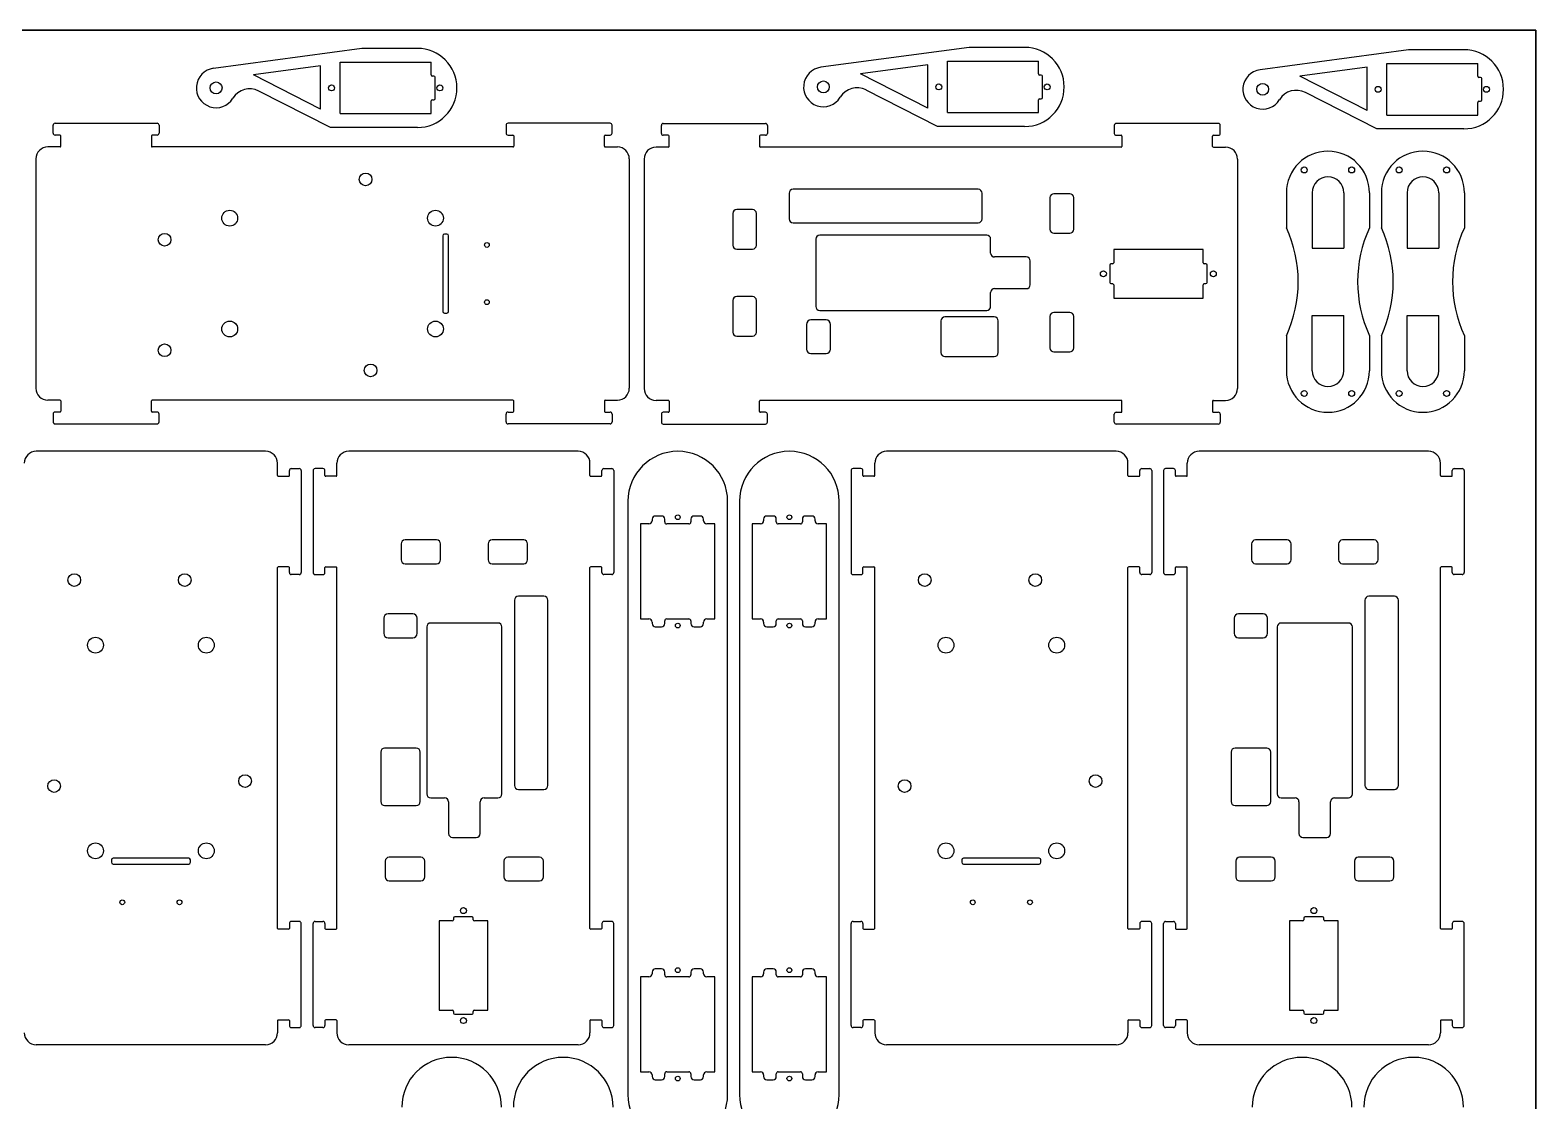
# Model space of a CAD drawing. Header units: millimetres. Extents: x 145 to 1025, y -83 to 357.
# Drawn here: x 644.6 to 1025.2, y 86.2 to 356.8 of the extents above; entities that cross this region are included whole.
import ezdxf

# ---------------------------------------------------------------- set-up
doc = ezdxf.new("R2010")
doc.units = ezdxf.units.MM
doc.layers.get('0').update_dxf_attribs({"lineweight": 35})
doc.layers.add('粗实线层', color=7, linetype='Continuous', lineweight=35)

msp = doc.modelspace()

# ---------------------------------------------------------------- linework, layer by layer
at = {"color": 7, "linetype": 'Continuous', "lineweight": 25}
for p, q in [((728.48, 352.23), (690.93, 347.18)), ((742.48, 352.23), (728.48, 352.23)), ((882, 352.48), (844.45, 347.44)), ((896, 352.48), (882, 352.48)), ((993.06, 351.88), (955.52, 346.83)), ((1007.06, 351.88), (993.06, 351.88)), ((717.98, 347.79), (701.02, 345.51)), ((717.98, 336.87), (717.98, 347.79)), ((722.98, 348.73), (745.98, 348.73)), ((722.98, 335.73), (722.98, 348.73)), ((745.98, 345.53), (745.98, 348.73)), ((871.5, 348.05), (854.54, 345.77)), ((871.5, 337.13), (871.5, 348.05)), ((876.5, 348.98), (899.5, 348.98)), ((876.5, 335.98), (876.5, 348.98)), ((899.5, 345.78), (899.5, 348.98)), ((982.56, 347.44), (965.6, 345.16)), ((982.56, 336.52), (982.56, 347.44)), ((987.56, 348.38), (1010.56, 348.38)), ((987.56, 335.38), (987.56, 348.38)), ((1010.56, 345.18), (1010.56, 348.38)), ((717.98, 336.87), (701.02, 345.51)), ((746.68, 345.23), (746.28, 345.23)), ((746.98, 339.53), (746.98, 344.93)), ((871.5, 337.13), (854.54, 345.77)), ((900.2, 345.48), (899.8, 345.48)), ((900.5, 339.78), (900.5, 345.18)), ((982.56, 336.52), (965.6, 345.16)), ((1011.26, 344.88), (1010.86, 344.88)), ((1011.56, 339.18), (1011.56, 344.58)), ((720.48, 332.23), (702.39, 341.45)), ((745.98, 335.73), (745.98, 338.93)), ((746.28, 339.23), (746.68, 339.23)), ((874, 332.48), (855.91, 341.7)), ((899.5, 335.98), (899.5, 339.18)), ((899.8, 339.48), (900.2, 339.48)), ((985.06, 331.88), (966.97, 341.1)), ((1010.86, 338.88), (1011.26, 338.88)), ((722.98, 335.73), (745.98, 335.73)), ((876.5, 335.98), (899.5, 335.98)), ((987.56, 335.38), (1010.56, 335.38)), ((1010.56, 335.38), (1010.56, 338.58)), ((650.4, 330.8), (650.4, 332.8)), ((650.9, 333.3), (676.7, 333.3)), ((677.2, 332.8), (677.2, 330.8)), ((742.48, 332.23), (720.48, 332.23)), ((764.9, 332.8), (764.9, 330.8)), ((791.2, 333.3), (765.4, 333.3)), ((791.7, 330.8), (791.7, 332.8)), ((804.16, 330.75), (804.16, 332.75)), ((804.66, 333.25), (830.46, 333.25)), ((830.96, 332.75), (830.96, 330.75)), ((896, 332.48), (874, 332.48)), ((918.66, 332.75), (918.66, 330.75)), ((944.96, 333.25), (919.16, 333.25)), ((945.46, 330.75), (945.46, 332.75)), ((1007.06, 331.88), (985.06, 331.88)), ((652.15, 330.3), (650.9, 330.3)), ((652.35, 327.5), (652.35, 330.1)), ((675.25, 330.1), (675.25, 327.5)), ((676.7, 330.3), (675.45, 330.3)), ((765.4, 330.3), (766.65, 330.3)), ((766.85, 330.1), (766.85, 327.5)), ((789.75, 327.5), (789.75, 330.1)), ((789.95, 330.3), (791.2, 330.3)), ((805.91, 330.25), (804.66, 330.25)), ((806.11, 327.45), (806.11, 330.05)), ((829.01, 330.05), (829.01, 327.45)), ((830.46, 330.25), (829.21, 330.25)), ((919.16, 330.25), (920.41, 330.25)), ((920.61, 330.05), (920.61, 327.45)), ((943.51, 327.45), (943.51, 330.05)), ((943.71, 330.25), (944.96, 330.25)), ((646.05, 324.3), (646.05, 266.3)), ((652.15, 327.3), (649.05, 327.3)), ((766.65, 327.3), (675.45, 327.3)), ((789.95, 327.3), (793.05, 327.3)), ((796.05, 324.3), (796.05, 266.3)), ((799.81, 324.25), (799.81, 266.25)), ((805.91, 327.25), (802.81, 327.25)), ((920.41, 327.25), (829.21, 327.25)), ((943.71, 327.25), (946.81, 327.25)), ((949.81, 324.25), (949.81, 266.25)), ((884.26, 316.61), (837.45, 316.61)), ((836.45, 315.61), (836.45, 309.14)), ((885.26, 309.14), (885.26, 315.61)), ((902.41, 314.49), (902.41, 306.49)), ((907.41, 315.49), (903.41, 315.49)), ((908.41, 306.49), (908.41, 314.49)), ((962.18, 315.74), (962.18, 306.88)), ((968.68, 315.74), (968.68, 301.74)), ((976.68, 315.74), (976.68, 301.74)), ((983.18, 315.74), (983.18, 306.88)), ((986.18, 315.74), (986.18, 306.88)), ((992.68, 315.74), (992.68, 301.74)), ((1000.68, 315.74), (1000.68, 301.74)), ((1007.18, 315.74), (1007.18, 306.88)), ((822.21, 310.49), (822.21, 302.49)), ((827.21, 311.49), (823.21, 311.49)), ((828.21, 302.49), (828.21, 310.49)), ((748.89, 304.85), (748.89, 285.75)), ((749.94, 305.3), (749.34, 305.3)), ((750.39, 285.75), (750.39, 304.85)), ((837.45, 308.14), (884.26, 308.14)), ((886.41, 304.99), (844.21, 304.99)), ((903.41, 305.49), (907.41, 305.49)), ((823.21, 301.49), (827.21, 301.49)), ((843.21, 303.99), (843.21, 286.99)), ((887.41, 300.49), (887.41, 303.99)), ((941.11, 301.4), (918.51, 301.4)), ((918.51, 301.4), (918.51, 298.05)), ((941.11, 298.05), (941.11, 301.4)), ((968.68, 301.74), (976.68, 301.74)), ((992.68, 301.74), (1000.68, 301.74)), ((896.41, 299.49), (888.41, 299.49)), ((897.41, 292.49), (897.41, 298.49)), ((917.51, 297.45), (917.51, 293.05)), ((918.21, 297.75), (917.81, 297.75)), ((941.81, 297.75), (941.41, 297.75)), ((942.11, 293.05), (942.11, 297.45)), ((827.21, 289.49), (823.21, 289.49)), ((887.41, 286.99), (887.41, 290.49)), ((888.41, 291.49), (896.41, 291.49)), ((917.81, 292.75), (918.21, 292.75)), ((918.51, 292.45), (918.51, 289.1)), ((941.11, 289.1), (941.11, 292.45)), ((941.41, 292.75), (941.81, 292.75)), ((822.21, 288.49), (822.21, 280.49)), ((828.21, 280.49), (828.21, 288.49)), ((844.21, 285.99), (886.41, 285.99)), ((918.51, 289.1), (941.11, 289.1)), ((749.34, 285.3), (749.94, 285.3)), ((840.86, 282.45), (840.86, 276.22)), ((845.82, 283.57), (841.98, 283.57)), ((846.94, 276.22), (846.94, 282.45)), ((874.84, 283.34), (874.84, 275.34)), ((888.34, 284.34), (875.84, 284.34)), ((889.34, 275.34), (889.34, 283.34)), ((902.41, 284.49), (902.41, 276.49)), ((907.41, 285.49), (903.41, 285.49)), ((908.41, 276.49), (908.41, 284.49)), ((968.68, 284.74), (976.68, 284.74)), ((968.68, 270.74), (968.68, 284.74)), ((976.68, 270.74), (976.68, 284.74)), ((992.68, 284.74), (1000.68, 284.74)), ((992.68, 270.74), (992.68, 284.74)), ((1000.68, 270.74), (1000.68, 284.74)), ((823.21, 279.49), (827.21, 279.49)), ((962.18, 279.6), (962.18, 270.74)), ((983.18, 279.6), (983.18, 270.74)), ((986.18, 279.6), (986.18, 270.74)), ((1007.18, 279.6), (1007.18, 270.74)), ((841.98, 275.1), (845.82, 275.1)), ((875.84, 274.34), (888.34, 274.34)), ((903.41, 275.49), (907.41, 275.49)), ((652.15, 263.3), (649.05, 263.3)), ((652.35, 263.1), (652.35, 260.5)), ((675.25, 260.5), (675.25, 263.1)), ((766.65, 263.3), (675.45, 263.3)), ((766.85, 260.5), (766.85, 263.1)), ((789.75, 263.1), (789.75, 260.5)), ((789.95, 263.3), (793.05, 263.3)), ((805.91, 263.25), (802.81, 263.25)), ((806.11, 263.05), (806.11, 260.45)), ((829.01, 260.45), (829.01, 263.05)), ((920.41, 263.25), (829.21, 263.25)), ((920.61, 260.45), (920.61, 263.05)), ((943.51, 263.05), (943.51, 260.45)), ((943.71, 263.25), (946.81, 263.25)), ((650.4, 259.8), (650.4, 257.8)), ((652.15, 260.3), (650.9, 260.3)), ((676.7, 260.3), (675.45, 260.3)), ((677.2, 257.8), (677.2, 259.8)), ((764.9, 257.8), (764.9, 259.8)), ((765.4, 260.3), (766.65, 260.3)), ((789.95, 260.3), (791.2, 260.3)), ((791.7, 259.8), (791.7, 257.8)), ((804.16, 259.75), (804.16, 257.75)), ((805.91, 260.25), (804.66, 260.25)), ((830.46, 260.25), (829.21, 260.25)), ((830.96, 257.75), (830.96, 259.75)), ((918.66, 257.75), (918.66, 259.75)), ((919.16, 260.25), (920.41, 260.25)), ((943.71, 260.25), (944.96, 260.25)), ((945.46, 259.75), (945.46, 257.75)), ((650.9, 257.3), (676.7, 257.3)), ((791.2, 257.3), (765.4, 257.3)), ((804.66, 257.25), (830.46, 257.25)), ((944.96, 257.25), (919.16, 257.25)), ((704.12, 250.37), (646.12, 250.37)), ((783.12, 250.37), (725.12, 250.37)), ((919.12, 250.37), (861.12, 250.37)), ((998.12, 250.37), (940.12, 250.37)), ((707.12, 244.27), (707.12, 247.37)), ((707.32, 244.07), (709.92, 244.07)), ((710.12, 244.27), (710.12, 245.52)), ((710.62, 246.02), (712.62, 246.02)), ((713.12, 245.52), (713.12, 219.72)), ((716.12, 245.52), (716.12, 219.72)), ((718.62, 246.02), (716.62, 246.02)), ((719.12, 244.27), (719.12, 245.52)), ((721.92, 244.07), (719.32, 244.07)), ((722.12, 244.27), (722.12, 247.37)), ((786.12, 244.27), (786.12, 247.37)), ((786.32, 244.07), (788.92, 244.07)), ((789.12, 244.27), (789.12, 245.52)), ((789.62, 246.02), (791.62, 246.02)), ((792.12, 245.52), (792.12, 219.72)), ((852.12, 245.52), (852.12, 219.72)), ((854.62, 246.02), (852.62, 246.02)), ((855.12, 244.27), (855.12, 245.52)), ((857.92, 244.07), (855.32, 244.07)), ((858.12, 244.27), (858.12, 247.37)), ((922.12, 244.27), (922.12, 247.37)), ((922.32, 244.07), (924.92, 244.07)), ((925.12, 244.27), (925.12, 245.52)), ((925.62, 246.02), (927.62, 246.02)), ((928.12, 245.52), (928.12, 219.72)), ((931.12, 245.52), (931.12, 219.72)), ((933.62, 246.02), (931.62, 246.02)), ((934.12, 244.27), (934.12, 245.52)), ((936.92, 244.07), (934.32, 244.07)), ((937.12, 244.27), (937.12, 247.37)), ((1001.12, 244.27), (1001.12, 247.37)), ((1001.32, 244.07), (1003.92, 244.07)), ((1004.12, 244.27), (1004.12, 245.52)), ((1004.62, 246.02), (1006.62, 246.02)), ((1007.12, 245.52), (1007.12, 219.72)), ((795.72, 237.77), (795.72, 87.77)), ((820.92, 87.77), (820.92, 237.77)), ((823.92, 237.77), (823.92, 87.77)), ((849.12, 87.77), (849.12, 237.77)), ((801.82, 233.22), (801.82, 232.82)), ((804.22, 234.02), (802.62, 234.02)), ((805.02, 232.52), (805.02, 233.22)), ((811.62, 233.22), (811.62, 232.52)), ((814.02, 234.02), (812.42, 234.02)), ((814.82, 232.82), (814.82, 233.22)), ((830.02, 233.22), (830.02, 232.82)), ((832.42, 234.02), (830.82, 234.02)), ((833.22, 232.52), (833.22, 233.22)), ((839.82, 233.22), (839.82, 232.52)), ((842.22, 234.02), (840.62, 234.02)), ((843.02, 232.82), (843.02, 233.22)), ((801.02, 232.02), (798.92, 232.02)), ((798.92, 232.02), (798.92, 208.02)), ((811.12, 232.02), (805.52, 232.02)), ((817.72, 232.02), (815.62, 232.02)), ((817.72, 208.02), (817.72, 232.02)), ((829.22, 232.02), (827.12, 232.02)), ((827.12, 232.02), (827.12, 208.02)), ((839.32, 232.02), (833.72, 232.02)), ((845.92, 232.02), (843.82, 232.02)), ((845.92, 208.02), (845.92, 232.02)), ((738.36, 226.97), (738.36, 222.97)), ((747.36, 227.97), (739.36, 227.97)), ((748.36, 222.97), (748.36, 226.97)), ((760.36, 226.97), (760.36, 222.97)), ((769.36, 227.97), (761.36, 227.97)), ((770.36, 222.97), (770.36, 226.97)), ((953.36, 226.97), (953.36, 222.97)), ((962.36, 227.97), (954.36, 227.97)), ((963.36, 222.97), (963.36, 226.97)), ((975.36, 226.97), (975.36, 222.97)), ((984.36, 227.97), (976.36, 227.97)), ((985.36, 222.97), (985.36, 226.97)), ((707.12, 129.77), (707.12, 220.97)), ((709.92, 221.17), (707.32, 221.17)), ((710.12, 219.72), (710.12, 220.97)), ((719.12, 219.72), (719.12, 220.97)), ((719.32, 221.17), (721.92, 221.17)), ((722.12, 129.77), (722.12, 220.97)), ((739.36, 221.97), (747.36, 221.97)), ((761.36, 221.97), (769.36, 221.97)), ((786.12, 129.77), (786.12, 220.97)), ((788.92, 221.17), (786.32, 221.17)), ((789.12, 219.72), (789.12, 220.97)), ((855.12, 219.72), (855.12, 220.97)), ((855.32, 221.17), (857.92, 221.17)), ((858.12, 129.77), (858.12, 220.97)), ((922.12, 129.77), (922.12, 220.97)), ((924.92, 221.17), (922.32, 221.17)), ((925.12, 219.72), (925.12, 220.97)), ((934.12, 219.72), (934.12, 220.97)), ((934.32, 221.17), (936.92, 221.17)), ((937.12, 129.77), (937.12, 220.97)), ((954.36, 221.97), (962.36, 221.97)), ((976.36, 221.97), (984.36, 221.97)), ((1001.12, 129.77), (1001.12, 220.97)), ((1003.92, 221.17), (1001.32, 221.17)), ((1004.12, 219.72), (1004.12, 220.97)), ((712.62, 219.22), (710.62, 219.22)), ((716.62, 219.22), (718.62, 219.22)), ((791.62, 219.22), (789.62, 219.22)), ((852.62, 219.22), (854.62, 219.22)), ((927.62, 219.22), (925.62, 219.22)), ((931.62, 219.22), (933.62, 219.22)), ((1006.62, 219.22), (1004.62, 219.22)), ((774.48, 213.73), (768.01, 213.73)), ((989.48, 213.73), (983.01, 213.73)), ((767.01, 212.73), (767.01, 165.92)), ((775.48, 165.92), (775.48, 212.73)), ((982.01, 212.73), (982.01, 165.92)), ((990.48, 165.92), (990.48, 212.73)), ((733.97, 208.2), (733.97, 204.37)), ((741.31, 209.32), (735.09, 209.32)), ((742.44, 204.37), (742.44, 208.2)), ((744.86, 205.97), (744.86, 163.77)), ((762.86, 206.97), (745.86, 206.97)), ((763.86, 163.77), (763.86, 205.97)), ((798.92, 208.02), (801.02, 208.02)), ((801.82, 207.22), (801.82, 206.82)), ((802.62, 206.02), (804.22, 206.02)), ((805.02, 206.82), (805.02, 207.52)), ((805.52, 208.02), (811.12, 208.02)), ((811.62, 207.52), (811.62, 206.82)), ((812.42, 206.02), (814.02, 206.02)), ((814.82, 206.82), (814.82, 207.22)), ((815.62, 208.02), (817.72, 208.02)), ((827.12, 208.02), (829.22, 208.02)), ((830.02, 207.22), (830.02, 206.82)), ((830.82, 206.02), (832.42, 206.02)), ((833.22, 206.82), (833.22, 207.52)), ((833.72, 208.02), (839.32, 208.02)), ((839.82, 207.52), (839.82, 206.82)), ((840.62, 206.02), (842.22, 206.02)), ((843.02, 206.82), (843.02, 207.22)), ((843.82, 208.02), (845.92, 208.02)), ((948.97, 208.2), (948.97, 204.37)), ((956.31, 209.32), (950.09, 209.32)), ((957.44, 204.37), (957.44, 208.2)), ((959.86, 205.97), (959.86, 163.77)), ((977.86, 206.97), (960.86, 206.97)), ((978.86, 163.77), (978.86, 205.97)), ((735.09, 203.24), (741.31, 203.24)), ((950.09, 203.24), (956.31, 203.24)), ((742.21, 175.34), (734.21, 175.34)), ((957.21, 175.34), (949.21, 175.34)), ((733.21, 174.34), (733.21, 161.84)), ((743.21, 161.84), (743.21, 174.34)), ((948.21, 174.34), (948.21, 161.84)), ((958.21, 161.84), (958.21, 174.34)), ((768.01, 164.92), (774.48, 164.92)), ((983.01, 164.92), (989.48, 164.92)), ((734.21, 160.84), (742.21, 160.84)), ((745.86, 162.77), (749.36, 162.77)), ((750.36, 161.77), (750.36, 153.77)), ((758.36, 153.77), (758.36, 161.77)), ((759.36, 162.77), (762.86, 162.77)), ((949.21, 160.84), (957.21, 160.84)), ((960.86, 162.77), (964.36, 162.77)), ((965.36, 161.77), (965.36, 153.77)), ((973.36, 153.77), (973.36, 161.77)), ((974.36, 162.77), (977.86, 162.77)), ((751.36, 152.77), (757.36, 152.77)), ((966.36, 152.77), (972.36, 152.77)), ((665.12, 147.08), (665.12, 146.48)), ((684.67, 147.53), (665.57, 147.53)), ((665.57, 146.03), (684.67, 146.03)), ((685.12, 146.48), (685.12, 147.08)), ((734.36, 146.77), (734.36, 142.77)), ((743.36, 147.77), (735.36, 147.77)), ((744.36, 142.77), (744.36, 146.77)), ((764.36, 146.77), (764.36, 142.77)), ((773.36, 147.77), (765.36, 147.77)), ((774.36, 142.77), (774.36, 146.77)), ((880.12, 147.08), (880.12, 146.48)), ((899.67, 147.53), (880.57, 147.53)), ((880.57, 146.03), (899.67, 146.03)), ((900.12, 146.48), (900.12, 147.08)), ((949.36, 146.77), (949.36, 142.77)), ((958.36, 147.77), (950.36, 147.77)), ((959.36, 142.77), (959.36, 146.77)), ((979.36, 146.77), (979.36, 142.77)), ((988.36, 147.77), (980.36, 147.77)), ((989.36, 142.77), (989.36, 146.77)), ((735.36, 141.77), (743.36, 141.77)), ((765.36, 141.77), (773.36, 141.77)), ((950.36, 141.77), (958.36, 141.77)), ((980.36, 141.77), (988.36, 141.77)), ((709.92, 129.57), (707.32, 129.57)), ((710.12, 131.02), (710.12, 129.77)), ((712.62, 131.52), (710.62, 131.52)), ((713.12, 105.22), (713.12, 131.02)), ((716.12, 105.22), (716.12, 131.02)), ((716.62, 131.52), (718.62, 131.52)), ((719.12, 131.02), (719.12, 129.77)), ((719.32, 129.57), (721.92, 129.57)), ((747.97, 131.67), (747.97, 109.07)), ((751.32, 131.67), (747.97, 131.67)), ((751.62, 132.37), (751.62, 131.97)), ((756.32, 132.67), (751.92, 132.67)), ((756.62, 131.97), (756.62, 132.37)), ((760.27, 131.67), (756.92, 131.67)), ((760.27, 109.07), (760.27, 131.67)), ((788.92, 129.57), (786.32, 129.57)), ((789.12, 131.02), (789.12, 129.77)), ((791.62, 131.52), (789.62, 131.52)), ((792.12, 105.22), (792.12, 131.02)), ((852.12, 105.22), (852.12, 131.02)), ((852.62, 131.52), (854.62, 131.52)), ((855.12, 131.02), (855.12, 129.77)), ((855.32, 129.57), (857.92, 129.57)), ((924.92, 129.57), (922.32, 129.57)), ((925.12, 131.02), (925.12, 129.77)), ((927.62, 131.52), (925.62, 131.52)), ((928.12, 105.22), (928.12, 131.02)), ((931.12, 105.22), (931.12, 131.02)), ((931.62, 131.52), (933.62, 131.52)), ((934.12, 131.02), (934.12, 129.77)), ((934.32, 129.57), (936.92, 129.57)), ((962.97, 131.67), (962.97, 109.07)), ((966.32, 131.67), (962.97, 131.67)), ((966.62, 132.37), (966.62, 131.97)), ((971.32, 132.67), (966.92, 132.67)), ((971.62, 131.97), (971.62, 132.37)), ((975.27, 131.67), (971.92, 131.67)), ((975.27, 109.07), (975.27, 131.67)), ((1003.92, 129.57), (1001.32, 129.57)), ((1004.12, 131.02), (1004.12, 129.77)), ((1006.62, 131.52), (1004.62, 131.52)), ((1007.12, 105.22), (1007.12, 131.02)), ((801.82, 118.72), (801.82, 118.32)), ((804.22, 119.52), (802.62, 119.52)), ((805.02, 118.02), (805.02, 118.72)), ((811.62, 118.72), (811.62, 118.02)), ((814.02, 119.52), (812.42, 119.52)), ((814.82, 118.32), (814.82, 118.72)), ((830.02, 118.72), (830.02, 118.32)), ((832.42, 119.52), (830.82, 119.52)), ((833.22, 118.02), (833.22, 118.72)), ((839.82, 118.72), (839.82, 118.02)), ((842.22, 119.52), (840.62, 119.52)), ((843.02, 118.32), (843.02, 118.72)), ((801.02, 117.52), (798.92, 117.52)), ((798.92, 117.52), (798.92, 93.52)), ((811.12, 117.52), (805.52, 117.52)), ((817.72, 117.52), (815.62, 117.52)), ((817.72, 93.52), (817.72, 117.52)), ((829.22, 117.52), (827.12, 117.52)), ((827.12, 117.52), (827.12, 93.52)), ((839.32, 117.52), (833.72, 117.52)), ((845.92, 117.52), (843.82, 117.52)), ((845.92, 93.52), (845.92, 117.52)), ((707.32, 106.67), (709.92, 106.67)), ((721.92, 106.67), (719.32, 106.67)), ((747.97, 109.07), (751.32, 109.07)), ((751.62, 108.77), (751.62, 108.37)), ((751.92, 108.07), (756.32, 108.07)), ((756.62, 108.37), (756.62, 108.77)), ((756.92, 109.07), (760.27, 109.07)), ((786.32, 106.67), (788.92, 106.67)), ((857.92, 106.67), (855.32, 106.67)), ((922.32, 106.67), (924.92, 106.67)), ((936.92, 106.67), (934.32, 106.67)), ((962.97, 109.07), (966.32, 109.07)), ((966.62, 108.77), (966.62, 108.37)), ((966.92, 108.07), (971.32, 108.07)), ((971.62, 108.37), (971.62, 108.77)), ((971.92, 109.07), (975.27, 109.07)), ((1001.32, 106.67), (1003.92, 106.67)), ((707.12, 106.47), (707.12, 103.37)), ((710.12, 106.47), (710.12, 105.22)), ((710.62, 104.72), (712.62, 104.72)), ((718.62, 104.72), (716.62, 104.72)), ((719.12, 106.47), (719.12, 105.22)), ((722.12, 106.47), (722.12, 103.37)), ((786.12, 106.47), (786.12, 103.37)), ((789.12, 106.47), (789.12, 105.22)), ((789.62, 104.72), (791.62, 104.72)), ((854.62, 104.72), (852.62, 104.72)), ((855.12, 106.47), (855.12, 105.22)), ((858.12, 106.47), (858.12, 103.37)), ((922.12, 106.47), (922.12, 103.37)), ((925.12, 106.47), (925.12, 105.22)), ((925.62, 104.72), (927.62, 104.72)), ((933.62, 104.72), (931.62, 104.72)), ((934.12, 106.47), (934.12, 105.22)), ((937.12, 106.47), (937.12, 103.37)), ((1001.12, 106.47), (1001.12, 103.37)), ((1004.12, 106.47), (1004.12, 105.22)), ((1004.62, 104.72), (1006.62, 104.72)), ((704.12, 100.37), (646.12, 100.37)), ((783.12, 100.37), (725.12, 100.37)), ((919.12, 100.37), (861.12, 100.37)), ((998.12, 100.37), (940.12, 100.37)), ((798.92, 93.52), (801.02, 93.52)), ((801.82, 92.72), (801.82, 92.32)), ((802.62, 91.52), (804.22, 91.52)), ((805.02, 92.32), (805.02, 93.02)), ((805.52, 93.52), (811.12, 93.52)), ((811.62, 93.02), (811.62, 92.32)), ((812.42, 91.52), (814.02, 91.52)), ((814.82, 92.32), (814.82, 92.72)), ((815.62, 93.52), (817.72, 93.52)), ((827.12, 93.52), (829.22, 93.52)), ((830.02, 92.72), (830.02, 92.32)), ((830.82, 91.52), (832.42, 91.52)), ((833.22, 92.32), (833.22, 93.02)), ((833.72, 93.52), (839.32, 93.52)), ((839.82, 93.02), (839.82, 92.32)), ((840.62, 91.52), (842.22, 91.52)), ((843.02, 92.32), (843.02, 92.72)), ((843.82, 93.52), (845.92, 93.52))]:
    msp.add_line(p, q, dxfattribs=at)
for centre, radius in [((691.6, 342.23), 1.5), ((720.78, 342.23), 0.75), ((748.18, 342.23), 0.75), ((845.12, 342.48), 1.5), ((874.3, 342.48), 0.75), ((901.7, 342.48), 0.75), ((956.18, 341.88), 1.5), ((985.36, 341.88), 0.75), ((1012.76, 341.88), 0.75), ((729.39, 319.1), 1.6), ((966.68, 321.49), 0.75), ((978.68, 321.49), 0.75), ((990.68, 321.49), 0.75), ((1002.68, 321.49), 0.75), ((695.05, 309.3), 2), ((747.05, 309.3), 2), ((678.59, 303.86), 1.6), ((760.05, 302.53), 0.6), ((915.91, 295.25), 0.75), ((943.71, 295.25), 0.75), ((760.05, 288.07), 0.6), ((695.05, 281.3), 2), ((747.05, 281.3), 2), ((678.59, 275.92), 1.6), ((730.66, 270.84), 1.6), ((966.68, 264.99), 0.75), ((978.68, 264.99), 0.75), ((990.68, 264.99), 0.75), ((1002.68, 264.99), 0.75), ((808.32, 233.72), 0.6), ((836.52, 233.72), 0.6), ((655.74, 217.83), 1.6), ((683.68, 217.83), 1.6), ((870.74, 217.83), 1.6), ((898.68, 217.83), 1.6), ((808.32, 206.32), 0.6), ((836.52, 206.32), 0.6), ((661.12, 201.37), 2), ((689.12, 201.37), 2), ((876.12, 201.37), 2), ((904.12, 201.37), 2), ((698.92, 167.03), 1.6), ((913.92, 167.03), 1.6), ((650.66, 165.76), 1.6), ((865.66, 165.76), 1.6), ((661.12, 149.37), 2), ((689.12, 149.37), 2), ((876.12, 149.37), 2), ((904.12, 149.37), 2), ((667.89, 136.37), 0.6), ((682.35, 136.37), 0.6), ((754.12, 134.27), 0.75), ((882.89, 136.37), 0.6), ((897.35, 136.37), 0.6), ((969.12, 134.27), 0.75), ((808.32, 119.22), 0.6), ((836.52, 119.22), 0.6), ((754.12, 106.47), 0.75), ((969.12, 106.47), 0.75), ((808.32, 91.82), 0.6), ((836.52, 91.82), 0.6)]:
    msp.add_circle(centre, radius, dxfattribs=at)
for centre, radius, start, end in [((742.48, 342.23), 10, 270, 90), ((896, 342.48), 10, 270, 90), ((1007.06, 341.88), 10, 270, 90), ((691.6, 342.23), 5, 97.6522, 328.4182), ((845.12, 342.48), 5, 97.6522, 328.4182), ((956.18, 341.88), 5, 97.6522, 328.4182), ((746.28, 345.53), 0.3, 180, 270), ((746.68, 344.93), 0.3, 0, 90), ((899.8, 345.78), 0.3, 180, 270), ((900.2, 345.18), 0.3, 0, 90), ((1010.86, 345.18), 0.3, 180, 270), ((1011.26, 344.58), 0.3, 0, 90), ((700.12, 336.99), 5, 63, 148.4182), ((746.28, 338.93), 0.3, 90, 180), ((746.68, 339.53), 0.3, 270, 0), ((853.64, 337.25), 5, 63, 148.4182), ((899.8, 339.18), 0.3, 90, 180), ((900.2, 339.78), 0.3, 270, 0), ((964.7, 336.64), 5, 63, 148.4182), ((1010.86, 338.58), 0.3, 90, 180), ((1011.26, 339.18), 0.3, 270, 0), ((650.9, 332.8), 0.5, 90, 180), ((676.7, 332.8), 0.5, 0, 90), ((765.4, 332.8), 0.5, 90, 180), ((791.2, 332.8), 0.5, 0, 90), ((804.66, 332.75), 0.5, 90, 180), ((830.46, 332.75), 0.5, 0, 90), ((919.16, 332.75), 0.5, 90, 180), ((944.96, 332.75), 0.5, 0, 90), ((650.9, 330.8), 0.5, 180, 270), ((652.15, 330.1), 0.2, 0, 90), ((652.15, 327.5), 0.2, 270, 360), ((675.45, 330.1), 0.2, 90, 180), ((675.45, 327.5), 0.2, 180, 270), ((676.7, 330.8), 0.5, 270, 0), ((765.4, 330.8), 0.5, 180, 270), ((766.65, 330.1), 0.2, 0, 90), ((766.65, 327.5), 0.2, 270, 0), ((789.95, 330.1), 0.2, 90, 180), ((789.95, 327.5), 0.2, 180, 270), ((791.2, 330.8), 0.5, 270, 0), ((804.66, 330.75), 0.5, 180, 270), ((805.91, 330.05), 0.2, 0, 90), ((805.91, 327.45), 0.2, 270, 360), ((829.21, 330.05), 0.2, 90, 180), ((829.21, 327.45), 0.2, 180, 270), ((830.46, 330.75), 0.5, 270, 360), ((919.16, 330.75), 0.5, 180, 270), ((920.41, 330.05), 0.2, 360, 90), ((920.41, 327.45), 0.2, 270, 0), ((943.71, 330.05), 0.2, 90, 180), ((943.71, 327.45), 0.2, 180, 270), ((944.96, 330.75), 0.5, 270, 0), ((649.05, 324.3), 3, 90, 180), ((793.05, 324.3), 3, 0, 90), ((802.81, 324.25), 3, 90, 180), ((946.81, 324.25), 3, 0, 90), ((972.68, 315.74), 10.5, 0, 180), ((996.68, 315.74), 10.5, 360, 180), ((837.45, 315.61), 1, 90, 180), ((884.26, 315.61), 1, 0, 90), ((972.68, 315.74), 4, 360, 180), ((996.68, 315.74), 4, 360, 180), ((903.41, 314.49), 1, 90, 180), ((907.41, 314.49), 1, 360, 90), ((823.21, 310.49), 1, 90, 180), ((827.21, 310.49), 1, 0, 90), ((837.45, 309.14), 1, 180, 270), ((884.26, 309.14), 1, 270, 0), ((749.34, 304.85), 0.45, 90, 180), ((749.94, 304.85), 0.45, 0, 90), ((844.21, 303.99), 1, 90, 180), ((886.41, 303.99), 1, 0, 90), ((903.41, 306.49), 1, 180, 270), ((907.41, 306.49), 1, 270, 0), ((932.68, 293.24), 32.5, 335.1884, 24.8116), ((1012.68, 293.24), 32.5, 155.1884, 204.8116), ((956.68, 293.24), 32.5, 335.1884, 24.8116), ((1036.68, 293.24), 32.5, 155.1884, 204.8116), ((823.21, 302.49), 1, 180, 270), ((827.21, 302.49), 1, 270, 0), ((888.41, 300.49), 1, 180, 270), ((896.41, 298.49), 1, 0, 90), ((917.81, 297.45), 0.3, 90, 180), ((918.21, 298.05), 0.3, 270, 0), ((941.41, 298.05), 0.3, 180, 270), ((941.81, 297.45), 0.3, 0, 90), ((823.21, 288.49), 1, 90, 180), ((827.21, 288.49), 1, 0, 90), ((888.41, 290.49), 1, 90, 180), ((896.41, 292.49), 1, 270, 0), ((917.81, 293.05), 0.3, 180, 270), ((918.21, 292.45), 0.3, 0, 90), ((941.41, 292.45), 0.3, 90, 180), ((941.81, 293.05), 0.3, 270, 0), ((749.34, 285.75), 0.45, 180, 270), ((749.94, 285.75), 0.45, 270, 0), ((844.21, 286.99), 1, 180, 270), ((886.41, 286.99), 1, 270, 0), ((841.98, 282.45), 1.12, 90, 180), ((845.82, 282.45), 1.12, 0, 90), ((875.84, 283.34), 1, 90, 180), ((888.34, 283.34), 1, 0, 90), ((903.41, 284.49), 1, 90, 180), ((907.41, 284.49), 1, 360, 90), ((823.21, 280.49), 1, 180, 270), ((827.21, 280.49), 1, 270, 0), ((841.98, 276.22), 1.12, 180, 270), ((845.82, 276.22), 1.12, 270, 360), ((875.84, 275.34), 1, 180, 270), ((888.34, 275.34), 1, 270, 0), ((903.41, 276.49), 1, 180, 270), ((907.41, 276.49), 1, 270, 0), ((972.68, 270.74), 10.5, 180, 0), ((972.68, 270.74), 4, 180, 0), ((996.68, 270.74), 10.5, 180, 0), ((996.68, 270.74), 4, 180, 0), ((649.05, 266.3), 3, 180, 270), ((652.15, 263.1), 0.2, 0, 90), ((675.45, 263.1), 0.2, 90, 180), ((766.65, 263.1), 0.2, 0, 90), ((789.95, 263.1), 0.2, 90, 180), ((793.05, 266.3), 3, 270, 0), ((802.81, 266.25), 3, 180, 270), ((805.91, 263.05), 0.2, 0, 90), ((829.21, 263.05), 0.2, 90, 180), ((920.41, 263.05), 0.2, 0, 90), ((943.71, 263.05), 0.2, 90, 180), ((946.81, 266.25), 3, 270, 0), ((650.9, 259.8), 0.5, 90, 180), ((652.15, 260.5), 0.2, 270, 0), ((675.45, 260.5), 0.2, 180, 270), ((676.7, 259.8), 0.5, 0, 90), ((765.4, 259.8), 0.5, 90, 180), ((766.65, 260.5), 0.2, 270, 0), ((789.95, 260.5), 0.2, 180, 270), ((791.2, 259.8), 0.5, 0, 90), ((804.66, 259.75), 0.5, 90, 180), ((805.91, 260.45), 0.2, 270, 0), ((829.21, 260.45), 0.2, 180, 270), ((830.46, 259.75), 0.5, 0, 90), ((919.16, 259.75), 0.5, 90, 180), ((920.41, 260.45), 0.2, 270, 0), ((943.71, 260.45), 0.2, 180, 270), ((944.96, 259.75), 0.5, 0, 90), ((650.9, 257.8), 0.5, 180, 270), ((676.7, 257.8), 0.5, 270, 360), ((765.4, 257.8), 0.5, 180, 270), ((791.2, 257.8), 0.5, 270, 0), ((804.66, 257.75), 0.5, 180, 270), ((830.46, 257.75), 0.5, 270, 0), ((919.16, 257.75), 0.5, 180, 270), ((944.96, 257.75), 0.5, 270, 0), ((646.12, 247.37), 3, 90, 180), ((704.12, 247.37), 3, 0, 90), ((725.12, 247.37), 3, 90, 180), ((783.12, 247.37), 3, 360, 90), ((808.32, 237.77), 12.6, 0, 180), ((836.52, 237.77), 12.6, 0, 180), ((861.12, 247.37), 3, 90, 180), ((919.12, 247.37), 3, 0, 90), ((940.12, 247.37), 3, 90, 180), ((998.12, 247.37), 3, 0, 90), ((707.32, 244.27), 0.2, 180, 270), ((709.92, 244.27), 0.2, 270, 0), ((710.62, 245.52), 0.5, 90, 180), ((712.62, 245.52), 0.5, 0, 90), ((716.62, 245.52), 0.5, 90, 180), ((718.62, 245.52), 0.5, 0, 90), ((719.32, 244.27), 0.2, 180, 270), ((721.92, 244.27), 0.2, 270, 0), ((786.32, 244.27), 0.2, 180, 270), ((788.92, 244.27), 0.2, 270, 0), ((789.62, 245.52), 0.5, 90, 180), ((791.62, 245.52), 0.5, 360, 90), ((852.62, 245.52), 0.5, 90, 180), ((854.62, 245.52), 0.5, 0, 90), ((855.32, 244.27), 0.2, 180, 270), ((857.92, 244.27), 0.2, 270, 0), ((922.32, 244.27), 0.2, 180, 270), ((924.92, 244.27), 0.2, 270, 0), ((925.62, 245.52), 0.5, 90, 180), ((927.62, 245.52), 0.5, 0, 90), ((931.62, 245.52), 0.5, 90, 180), ((933.62, 245.52), 0.5, 0, 90), ((934.32, 244.27), 0.2, 180, 270), ((936.92, 244.27), 0.2, 270, 360), ((1001.32, 244.27), 0.2, 180, 270), ((1003.92, 244.27), 0.2, 270, 0), ((1004.62, 245.52), 0.5, 90, 180), ((1006.62, 245.52), 0.5, 0, 90), ((801.02, 232.82), 0.8, 270, 0), ((802.62, 233.22), 0.8, 90, 180), ((804.22, 233.22), 0.8, 360, 90), ((805.52, 232.52), 0.5, 180, 270), ((811.12, 232.52), 0.5, 270, 360), ((812.42, 233.22), 0.8, 90, 180), ((814.02, 233.22), 0.8, 360, 90), ((815.62, 232.82), 0.8, 180, 270), ((829.22, 232.82), 0.8, 270, 0), ((830.82, 233.22), 0.8, 90, 180), ((832.42, 233.22), 0.8, 360, 90), ((833.72, 232.52), 0.5, 180, 270), ((839.32, 232.52), 0.5, 270, 360), ((840.62, 233.22), 0.8, 90, 180), ((842.22, 233.22), 0.8, 360, 90), ((843.82, 232.82), 0.8, 180, 270), ((739.36, 226.97), 1, 90, 180), ((747.36, 226.97), 1, 360, 90), ((761.36, 226.97), 1, 90, 180), ((769.36, 226.97), 1, 0, 90), ((954.36, 226.97), 1, 90, 180), ((962.36, 226.97), 1, 360, 90), ((976.36, 226.97), 1, 90, 180), ((984.36, 226.97), 1, 360, 90), ((707.32, 220.97), 0.2, 90, 180), ((709.92, 220.97), 0.2, 0, 90), ((719.32, 220.97), 0.2, 90, 180), ((721.92, 220.97), 0.2, 0, 90), ((739.36, 222.97), 1, 180, 270), ((747.36, 222.97), 1, 270, 360), ((761.36, 222.97), 1, 180, 270), ((769.36, 222.97), 1, 270, 0), ((786.32, 220.97), 0.2, 90, 180), ((788.92, 220.97), 0.2, 360, 90), ((855.32, 220.97), 0.2, 90, 180), ((857.92, 220.97), 0.2, 0, 90), ((922.32, 220.97), 0.2, 90, 180), ((924.92, 220.97), 0.2, 0, 90), ((934.32, 220.97), 0.2, 90, 180), ((936.92, 220.97), 0.2, 0, 90), ((954.36, 222.97), 1, 180, 270), ((962.36, 222.97), 1, 270, 360), ((976.36, 222.97), 1, 180, 270), ((984.36, 222.97), 1, 270, 0), ((1001.32, 220.97), 0.2, 90, 180), ((1003.92, 220.97), 0.2, 0, 90), ((710.62, 219.72), 0.5, 180, 270), ((712.62, 219.72), 0.5, 270, 0), ((716.62, 219.72), 0.5, 180, 270), ((718.62, 219.72), 0.5, 270, 0), ((789.62, 219.72), 0.5, 180, 270), ((791.62, 219.72), 0.5, 270, 360), ((852.62, 219.72), 0.5, 180, 270), ((854.62, 219.72), 0.5, 270, 0), ((925.62, 219.72), 0.5, 180, 270), ((927.62, 219.72), 0.5, 270, 0), ((931.62, 219.72), 0.5, 180, 270), ((933.62, 219.72), 0.5, 270, 0), ((1004.62, 219.72), 0.5, 180, 270), ((1006.62, 219.72), 0.5, 270, 0), ((768.01, 212.73), 1, 90, 180), ((774.48, 212.73), 1, 0, 90), ((983.01, 212.73), 1, 90, 180), ((989.48, 212.73), 1, 0, 90), ((735.09, 208.2), 1.12, 90, 180), ((741.31, 208.2), 1.12, 0, 90), ((745.86, 205.97), 1, 90, 180), ((762.86, 205.97), 1, 360, 90), ((801.02, 207.22), 0.8, 360, 90), ((802.62, 206.82), 0.8, 180, 270), ((804.22, 206.82), 0.8, 270, 360), ((805.52, 207.52), 0.5, 90, 180), ((811.12, 207.52), 0.5, 0, 90), ((812.42, 206.82), 0.8, 180, 270), ((814.02, 206.82), 0.8, 270, 360), ((815.62, 207.22), 0.8, 90, 180), ((829.22, 207.22), 0.8, 0, 90), ((830.82, 206.82), 0.8, 180, 270), ((832.42, 206.82), 0.8, 270, 0), ((833.72, 207.52), 0.5, 90, 180), ((839.32, 207.52), 0.5, 0, 90), ((840.62, 206.82), 0.8, 180, 270), ((842.22, 206.82), 0.8, 270, 0), ((843.82, 207.22), 0.8, 90, 180), ((950.09, 208.2), 1.12, 90, 180), ((956.31, 208.2), 1.12, 0, 90), ((960.86, 205.97), 1, 90, 180), ((977.86, 205.97), 1, 0, 90), ((735.09, 204.37), 1.12, 180, 270), ((741.31, 204.37), 1.12, 270, 0), ((950.09, 204.37), 1.12, 180, 270), ((956.31, 204.37), 1.12, 270, 0), ((734.21, 174.34), 1, 90, 180), ((742.21, 174.34), 1, 0, 90), ((949.21, 174.34), 1, 90, 180), ((957.21, 174.34), 1, 0, 90), ((745.86, 163.77), 1, 180, 270), ((762.86, 163.77), 1, 270, 0), ((768.01, 165.92), 1, 180, 270), ((774.48, 165.92), 1, 270, 0), ((960.86, 163.77), 1, 180, 270), ((977.86, 163.77), 1, 270, 0), ((983.01, 165.92), 1, 180, 270), ((989.48, 165.92), 1, 270, 0), ((734.21, 161.84), 1, 180, 270), ((742.21, 161.84), 1, 270, 360), ((749.36, 161.77), 1, 0, 90), ((759.36, 161.77), 1, 90, 180), ((949.21, 161.84), 1, 180, 270), ((957.21, 161.84), 1, 270, 360), ((964.36, 161.77), 1, 360, 90), ((974.36, 161.77), 1, 90, 180), ((751.36, 153.77), 1, 180, 270), ((757.36, 153.77), 1, 270, 360), ((966.36, 153.77), 1, 180, 270), ((972.36, 153.77), 1, 270, 0), ((665.57, 147.08), 0.45, 90, 180), ((665.57, 146.48), 0.45, 180, 270), ((684.67, 147.08), 0.45, 360, 90), ((684.67, 146.48), 0.45, 270, 0), ((735.36, 146.77), 1, 90, 180), ((743.36, 146.77), 1, 360, 90), ((765.36, 146.77), 1, 90, 180), ((773.36, 146.77), 1, 0, 90), ((880.57, 147.08), 0.45, 90, 180), ((880.57, 146.48), 0.45, 180, 270), ((899.67, 147.08), 0.45, 360, 90), ((899.67, 146.48), 0.45, 270, 0), ((950.36, 146.77), 1, 90, 180), ((958.36, 146.77), 1, 0, 90), ((980.36, 146.77), 1, 90, 180), ((988.36, 146.77), 1, 0, 90), ((735.36, 142.77), 1, 180, 270), ((743.36, 142.77), 1, 270, 0), ((765.36, 142.77), 1, 180, 270), ((773.36, 142.77), 1, 270, 0), ((950.36, 142.77), 1, 180, 270), ((958.36, 142.77), 1, 270, 0), ((980.36, 142.77), 1, 180, 270), ((988.36, 142.77), 1, 270, 0), ((707.32, 129.77), 0.2, 180, 270), ((709.92, 129.77), 0.2, 270, 0), ((710.62, 131.02), 0.5, 90, 180), ((712.62, 131.02), 0.5, 0, 90), ((716.62, 131.02), 0.5, 90, 180), ((718.62, 131.02), 0.5, 0, 90), ((719.32, 129.77), 0.2, 180, 270), ((721.92, 129.77), 0.2, 270, 0), ((751.32, 131.97), 0.3, 270, 0), ((751.92, 132.37), 0.3, 90, 180), ((756.32, 132.37), 0.3, 0, 90), ((756.92, 131.97), 0.3, 180, 270), ((786.32, 129.77), 0.2, 180, 270), ((788.92, 129.77), 0.2, 270, 0), ((789.62, 131.02), 0.5, 90, 180), ((791.62, 131.02), 0.5, 0, 90), ((852.62, 131.02), 0.5, 90, 180), ((854.62, 131.02), 0.5, 0, 90), ((855.32, 129.77), 0.2, 180, 270), ((857.92, 129.77), 0.2, 270, 0), ((922.32, 129.77), 0.2, 180, 270), ((924.92, 129.77), 0.2, 270, 360), ((925.62, 131.02), 0.5, 90, 180), ((927.62, 131.02), 0.5, 0, 90), ((931.62, 131.02), 0.5, 90, 180), ((933.62, 131.02), 0.5, 360, 90), ((934.32, 129.77), 0.2, 180, 270), ((936.92, 129.77), 0.2, 270, 360), ((966.32, 131.97), 0.3, 270, 0), ((966.92, 132.37), 0.3, 90, 180), ((971.32, 132.37), 0.3, 0, 90), ((971.92, 131.97), 0.3, 180, 270), ((1001.32, 129.77), 0.2, 180, 270), ((1003.92, 129.77), 0.2, 270, 0), ((1004.62, 131.02), 0.5, 90, 180), ((1006.62, 131.02), 0.5, 360, 90), ((801.02, 118.32), 0.8, 270, 0), ((802.62, 118.72), 0.8, 90, 180), ((804.22, 118.72), 0.8, 0, 90), ((805.52, 118.02), 0.5, 180, 270), ((811.12, 118.02), 0.5, 270, 360), ((812.42, 118.72), 0.8, 90, 180), ((814.02, 118.72), 0.8, 0, 90), ((815.62, 118.32), 0.8, 180, 270), ((829.22, 118.32), 0.8, 270, 0), ((830.82, 118.72), 0.8, 90, 180), ((832.42, 118.72), 0.8, 0, 90), ((833.72, 118.02), 0.5, 180, 270), ((839.32, 118.02), 0.5, 270, 360), ((840.62, 118.72), 0.8, 90, 180), ((842.22, 118.72), 0.8, 0, 90), ((843.82, 118.32), 0.8, 180, 270), ((707.32, 106.47), 0.2, 90, 180), ((709.92, 106.47), 0.2, 0, 90), ((719.32, 106.47), 0.2, 90, 180), ((721.92, 106.47), 0.2, 0, 90), ((751.32, 108.77), 0.3, 0, 90), ((751.92, 108.37), 0.3, 180, 270), ((756.32, 108.37), 0.3, 270, 360), ((756.92, 108.77), 0.3, 90, 180), ((786.32, 106.47), 0.2, 90, 180), ((788.92, 106.47), 0.2, 360, 90), ((855.32, 106.47), 0.2, 90, 180), ((857.92, 106.47), 0.2, 0, 90), ((922.32, 106.47), 0.2, 90, 180), ((924.92, 106.47), 0.2, 0, 90), ((934.32, 106.47), 0.2, 90, 180), ((936.92, 106.47), 0.2, 0, 90), ((966.32, 108.77), 0.3, 0, 90), ((966.92, 108.37), 0.3, 180, 270), ((971.32, 108.37), 0.3, 270, 0), ((971.92, 108.77), 0.3, 90, 180), ((1001.32, 106.47), 0.2, 90, 180), ((1003.92, 106.47), 0.2, 0, 90), ((646.12, 103.37), 3, 180, 270), ((704.12, 103.37), 3, 270, 0), ((710.62, 105.22), 0.5, 180, 270), ((712.62, 105.22), 0.5, 270, 0), ((716.62, 105.22), 0.5, 180, 270), ((718.62, 105.22), 0.5, 270, 0), ((725.12, 103.37), 3, 180, 270), ((783.12, 103.37), 3, 270, 0), ((789.62, 105.22), 0.5, 180, 270), ((791.62, 105.22), 0.5, 270, 0), ((852.62, 105.22), 0.5, 180, 270), ((854.62, 105.22), 0.5, 270, 0), ((861.12, 103.37), 3, 180, 270), ((919.12, 103.37), 3, 270, 0), ((925.62, 105.22), 0.5, 180, 270), ((927.62, 105.22), 0.5, 270, 0), ((931.62, 105.22), 0.5, 180, 270), ((933.62, 105.22), 0.5, 270, 360), ((940.12, 103.37), 3, 180, 270), ((998.12, 103.37), 3, 270, 0), ((1004.62, 105.22), 0.5, 180, 270), ((1006.62, 105.22), 0.5, 270, 360), ((751.15, 84.58), 12.6, 0, 180), ((779.35, 84.58), 12.6, 0, 180), ((966.15, 84.58), 12.6, 0, 180), ((994.35, 84.58), 12.6, 0, 180), ((801.02, 92.72), 0.8, 360, 90), ((802.62, 92.32), 0.8, 180, 270), ((804.22, 92.32), 0.8, 270, 0), ((805.52, 93.02), 0.5, 90, 180), ((811.12, 93.02), 0.5, 0, 90), ((812.42, 92.32), 0.8, 180, 270), ((814.02, 92.32), 0.8, 270, 0), ((815.62, 92.72), 0.8, 90, 180), ((829.22, 92.72), 0.8, 0, 90), ((830.82, 92.32), 0.8, 180, 270), ((832.42, 92.32), 0.8, 270, 0), ((833.72, 93.02), 0.5, 90, 180), ((839.32, 93.02), 0.5, 0, 90), ((840.62, 92.32), 0.8, 180, 270), ((842.22, 92.32), 0.8, 270, 360), ((843.82, 92.72), 0.8, 90, 180), ((808.32, 87.77), 12.6, 180, 0), ((836.52, 87.77), 12.6, 180, 360)]:
    msp.add_arc(centre, radius, start, end, dxfattribs=at)
at = {"layer": '粗实线层'}
for p, q in [((1025.25, 356.84), (145.25, 356.84)), ((1025.25, -83.16), (1025.25, 356.84))]:
    msp.add_line(p, q, dxfattribs=at)

doc.saveas('drawing.dxf')
